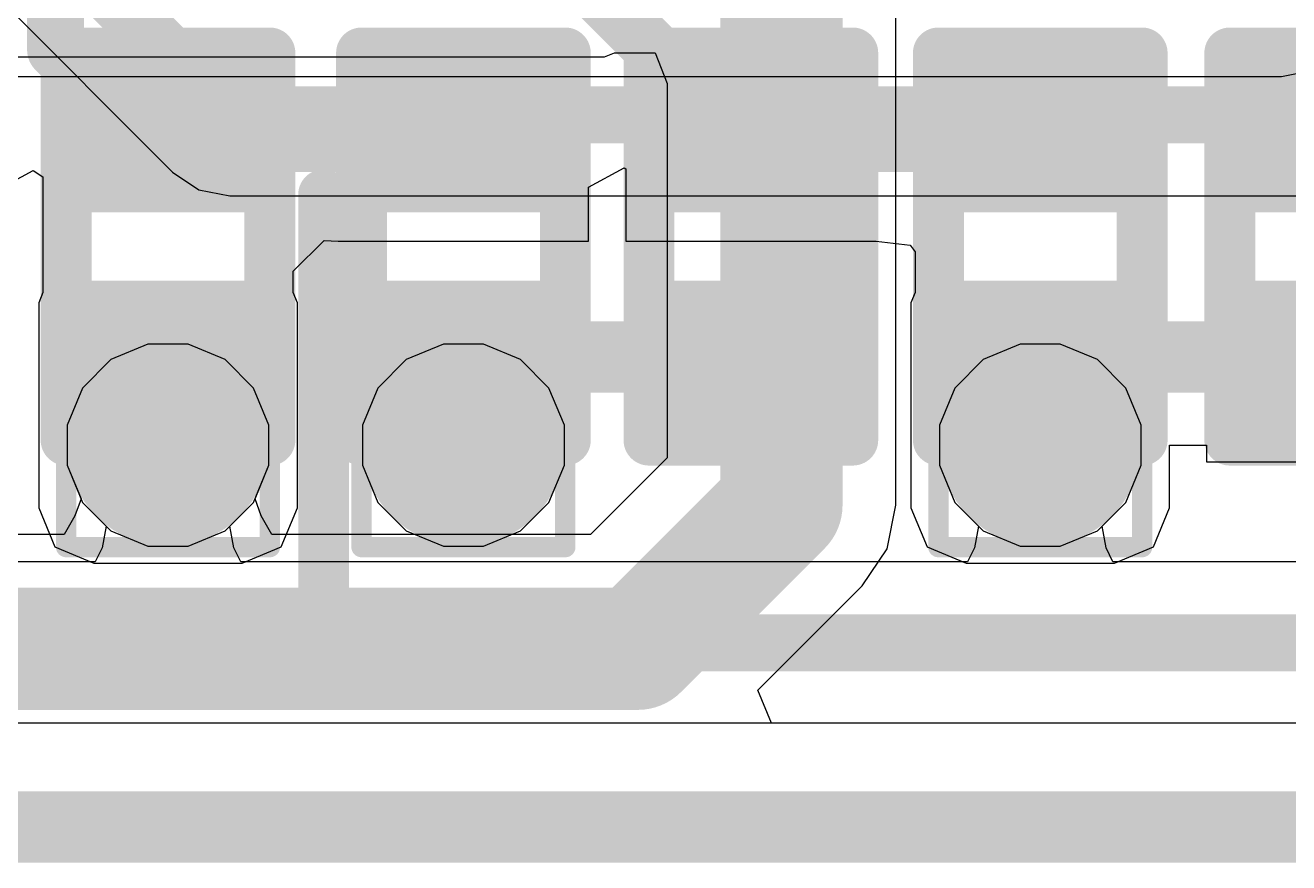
# Model space of a CAD drawing. Header units: inches. Extents: x -6 to 284, y -12 to 154.
# Drawn here: x 24.913 to 28.063, y -11.729 to -9.641 of the extents above; entities that cross this region are included whole.
import ezdxf

# ---------------------------------------------------------------- set-up
doc = ezdxf.new("R2010")
doc.units = ezdxf.units.IN
for name, color, linetype in [('Board Outline', 216, 'Continuous'), ('Bottom Layer', 5, 'Continuous'), ('Bottom Overlay', 54, 'Continuous'), ('Bottom Solder', 6, 'Continuous'), ('Drill Drawing', 1, 'Continuous'), ('GND-1', 16, 'Continuous'), ('GND-2', 90, 'Continuous'), ('GND-3', 216, 'Continuous'), ('GND-4', 54, 'Continuous'), ('PWR-1', 156, 'Continuous'), ('PWR-2', 130, 'Continuous'), ('Signal L1', 76, 'Continuous'), ('Signal L2', 6, 'Continuous'), ('Top Layer', 1, 'Continuous'), ('Top Overlay', 2, 'Continuous'), ('Top Paste', 8, 'Continuous'), ('Top Solder', 216, 'Continuous'), ('Via Holes', 16, 'Continuous')]:
    doc.layers.add(name, color=color, linetype=linetype)

# ---------------------------------------------------------------- blocks, each defined once
blk = doc.blocks.new('R___0201_2')
at = {"layer": 'Top Layer'}
for points in [[(-0.41, 0.185), (-0.14, 0.185), (-0.14, -0.185), (-0.41, -0.185)], [(0.14, 0.185), (0.41, 0.185), (0.41, -0.185), (0.14, -0.185)]]:
    blk.add_hatch(color=1, dxfattribs=at).paths.add_polyline_path(points)
at = {"layer": 'Top Paste'}
for points in [[(-0.41, 0.185), (-0.14, 0.185), (-0.14, -0.185), (-0.41, -0.185)], [(0.14, 0.185), (0.41, 0.185), (0.41, -0.185), (0.14, -0.185)]]:
    blk.add_hatch(color=8, dxfattribs=at).paths.add_polyline_path(points)
at = {"layer": 'Top Solder'}
for points in [[(-0.465, 0.24), (-0.085, 0.24), (-0.085, -0.24), (-0.465, -0.24)], [(0.085, 0.24), (0.465, 0.24), (0.465, -0.24), (0.085, -0.24)]]:
    blk.add_hatch(color=216, dxfattribs=at).paths.add_polyline_path(points)
at = {"layer": 'Top Overlay'}
for points in [[(-0.4826, -0.254, 0.127, 0.127, 0), (-0.4826, 0.254, 0.127, 0.127, 0)], [(0.4826, 0.254, 0.127, 0.127, 0), (-0.4826, 0.254, 0.127, 0.127, 0)], [(0.4826, -0.254, 0.127, 0.127, 0), (0.4826, 0.254, 0.127, 0.127, 0)], [(0.4826, -0.254, 0.127, 0.127, 0), (-0.4826, -0.254, 0.127, 0.127, 0)]]:
    blk.add_lwpolyline(points, format="xyseb", dxfattribs=at)
for points in [[(-0.5143, 0.254, 0.0635, 0.0635, 1), (-0.4508, 0.254, 0.0635, 0.0635, 1)], [(-0.5143, 0.254, 0.0635, 0.0635, 1), (-0.4508, 0.254, 0.0635, 0.0635, 1)], [(0.4508, 0.254, 0.0635, 0.0635, 1), (0.5143, 0.254, 0.0635, 0.0635, 1)], [(0.4508, 0.254, 0.0635, 0.0635, 1), (0.5143, 0.254, 0.0635, 0.0635, 1)], [(-0.5143, -0.254, 0.0635, 0.0635, 1), (-0.4508, -0.254, 0.0635, 0.0635, 1)], [(-0.5143, -0.254, 0.0635, 0.0635, 1), (-0.4508, -0.254, 0.0635, 0.0635, 1)], [(0.4508, -0.254, 0.0635, 0.0635, 1), (0.5143, -0.254, 0.0635, 0.0635, 1)], [(0.4508, -0.254, 0.0635, 0.0635, 1), (0.5143, -0.254, 0.0635, 0.0635, 1)]]:
    blk.add_lwpolyline(points, format="xyseb", close=True, dxfattribs=at)
blk = doc.blocks.new('R___0201_42')
at = {"layer": 'Top Layer'}
for points in [[(-0.41, 0.185), (-0.14, 0.185), (-0.14, -0.185), (-0.41, -0.185)], [(0.14, 0.185), (0.41, 0.185), (0.41, -0.185), (0.14, -0.185)]]:
    blk.add_hatch(color=1, dxfattribs=at).paths.add_polyline_path(points)
at = {"layer": 'Top Paste'}
for points in [[(-0.41, 0.185), (-0.14, 0.185), (-0.14, -0.185), (-0.41, -0.185)], [(0.14, 0.185), (0.41, 0.185), (0.41, -0.185), (0.14, -0.185)]]:
    blk.add_hatch(color=8, dxfattribs=at).paths.add_polyline_path(points)
at = {"layer": 'Top Solder'}
for points in [[(-0.465, 0.24), (-0.085, 0.24), (-0.085, -0.24), (-0.465, -0.24)], [(0.085, 0.24), (0.465, 0.24), (0.465, -0.24), (0.085, -0.24)]]:
    blk.add_hatch(color=216, dxfattribs=at).paths.add_polyline_path(points)
at = {"layer": 'Top Overlay'}
for points in [[(0.4826, 0.254, 0.127, 0.127, 0), (-0.4826, 0.254, 0.127, 0.127, 0)], [(-0.4826, -0.254, 0.127, 0.127, 0), (-0.4826, 0.254, 0.127, 0.127, 0)], [(0.4826, -0.254, 0.127, 0.127, 0), (0.4826, 0.254, 0.127, 0.127, 0)], [(0.4826, -0.254, 0.127, 0.127, 0), (-0.4826, -0.254, 0.127, 0.127, 0)]]:
    blk.add_lwpolyline(points, format="xyseb", dxfattribs=at)
for points in [[(-0.5143, 0.254, 0.0635, 0.0635, 1), (-0.4508, 0.254, 0.0635, 0.0635, 1)], [(-0.5143, 0.254, 0.0635, 0.0635, 1), (-0.4508, 0.254, 0.0635, 0.0635, 1)], [(0.4508, 0.254, 0.0635, 0.0635, 1), (0.5143, 0.254, 0.0635, 0.0635, 1)], [(0.4508, 0.254, 0.0635, 0.0635, 1), (0.5143, 0.254, 0.0635, 0.0635, 1)], [(-0.5143, -0.254, 0.0635, 0.0635, 1), (-0.4508, -0.254, 0.0635, 0.0635, 1)], [(-0.5143, -0.254, 0.0635, 0.0635, 1), (-0.4508, -0.254, 0.0635, 0.0635, 1)], [(0.4508, -0.254, 0.0635, 0.0635, 1), (0.5143, -0.254, 0.0635, 0.0635, 1)], [(0.4508, -0.254, 0.0635, 0.0635, 1), (0.5143, -0.254, 0.0635, 0.0635, 1)]]:
    blk.add_lwpolyline(points, format="xyseb", close=True, dxfattribs=at)
blk = doc.blocks.new('R___0201_43')
at = {"layer": 'Top Layer'}
for points in [[(-0.41, 0.185), (-0.14, 0.185), (-0.14, -0.185), (-0.41, -0.185)], [(0.14, 0.185), (0.41, 0.185), (0.41, -0.185), (0.14, -0.185)]]:
    blk.add_hatch(color=1, dxfattribs=at).paths.add_polyline_path(points)
at = {"layer": 'Top Paste'}
for points in [[(-0.41, 0.185), (-0.14, 0.185), (-0.14, -0.185), (-0.41, -0.185)], [(0.14, 0.185), (0.41, 0.185), (0.41, -0.185), (0.14, -0.185)]]:
    blk.add_hatch(color=8, dxfattribs=at).paths.add_polyline_path(points)
at = {"layer": 'Top Solder'}
for points in [[(-0.465, 0.24), (-0.085, 0.24), (-0.085, -0.24), (-0.465, -0.24)], [(0.085, 0.24), (0.465, 0.24), (0.465, -0.24), (0.085, -0.24)]]:
    blk.add_hatch(color=216, dxfattribs=at).paths.add_polyline_path(points)
at = {"layer": 'Top Overlay'}
for points in [[(0.4826, 0.254, 0.127, 0.127, 0), (-0.4826, 0.254, 0.127, 0.127, 0)], [(-0.4826, -0.254, 0.127, 0.127, 0), (-0.4826, 0.254, 0.127, 0.127, 0)], [(0.4826, -0.254, 0.127, 0.127, 0), (0.4826, 0.254, 0.127, 0.127, 0)], [(0.4826, -0.254, 0.127, 0.127, 0), (-0.4826, -0.254, 0.127, 0.127, 0)]]:
    blk.add_lwpolyline(points, format="xyseb", dxfattribs=at)
for points in [[(-0.5143, 0.254, 0.0635, 0.0635, 1), (-0.4508, 0.254, 0.0635, 0.0635, 1)], [(-0.5143, 0.254, 0.0635, 0.0635, 1), (-0.4508, 0.254, 0.0635, 0.0635, 1)], [(0.4508, 0.254, 0.0635, 0.0635, 1), (0.5143, 0.254, 0.0635, 0.0635, 1)], [(0.4508, 0.254, 0.0635, 0.0635, 1), (0.5143, 0.254, 0.0635, 0.0635, 1)], [(-0.5143, -0.254, 0.0635, 0.0635, 1), (-0.4508, -0.254, 0.0635, 0.0635, 1)], [(-0.5143, -0.254, 0.0635, 0.0635, 1), (-0.4508, -0.254, 0.0635, 0.0635, 1)], [(0.4508, -0.254, 0.0635, 0.0635, 1), (0.5143, -0.254, 0.0635, 0.0635, 1)], [(0.4508, -0.254, 0.0635, 0.0635, 1), (0.5143, -0.254, 0.0635, 0.0635, 1)]]:
    blk.add_lwpolyline(points, format="xyseb", close=True, dxfattribs=at)
blk = doc.blocks.new('R___0201_44')
at = {"layer": 'Top Layer'}
for points in [[(-0.41, 0.185), (-0.14, 0.185), (-0.14, -0.185), (-0.41, -0.185)], [(0.14, 0.185), (0.41, 0.185), (0.41, -0.185), (0.14, -0.185)]]:
    blk.add_hatch(color=1, dxfattribs=at).paths.add_polyline_path(points)
at = {"layer": 'Top Paste'}
for points in [[(-0.41, 0.185), (-0.14, 0.185), (-0.14, -0.185), (-0.41, -0.185)], [(0.14, 0.185), (0.41, 0.185), (0.41, -0.185), (0.14, -0.185)]]:
    blk.add_hatch(color=8, dxfattribs=at).paths.add_polyline_path(points)
at = {"layer": 'Top Solder'}
for points in [[(-0.465, 0.24), (-0.085, 0.24), (-0.085, -0.24), (-0.465, -0.24)], [(0.085, 0.24), (0.465, 0.24), (0.465, -0.24), (0.085, -0.24)]]:
    blk.add_hatch(color=216, dxfattribs=at).paths.add_polyline_path(points)
at = {"layer": 'Top Overlay'}
for points in [[(0.4826, 0.254, 0.127, 0.127, 0), (-0.4826, 0.254, 0.127, 0.127, 0)], [(-0.4826, -0.254, 0.127, 0.127, 0), (-0.4826, 0.254, 0.127, 0.127, 0)], [(0.4826, -0.254, 0.127, 0.127, 0), (0.4826, 0.254, 0.127, 0.127, 0)], [(0.4826, -0.254, 0.127, 0.127, 0), (-0.4826, -0.254, 0.127, 0.127, 0)]]:
    blk.add_lwpolyline(points, format="xyseb", dxfattribs=at)
for points in [[(-0.5143, 0.254, 0.0635, 0.0635, 1), (-0.4508, 0.254, 0.0635, 0.0635, 1)], [(-0.5143, 0.254, 0.0635, 0.0635, 1), (-0.4508, 0.254, 0.0635, 0.0635, 1)], [(0.4508, 0.254, 0.0635, 0.0635, 1), (0.5143, 0.254, 0.0635, 0.0635, 1)], [(0.4508, 0.254, 0.0635, 0.0635, 1), (0.5143, 0.254, 0.0635, 0.0635, 1)], [(-0.5143, -0.254, 0.0635, 0.0635, 1), (-0.4508, -0.254, 0.0635, 0.0635, 1)], [(-0.5143, -0.254, 0.0635, 0.0635, 1), (-0.4508, -0.254, 0.0635, 0.0635, 1)], [(0.4508, -0.254, 0.0635, 0.0635, 1), (0.5143, -0.254, 0.0635, 0.0635, 1)], [(0.4508, -0.254, 0.0635, 0.0635, 1), (0.5143, -0.254, 0.0635, 0.0635, 1)]]:
    blk.add_lwpolyline(points, format="xyseb", close=True, dxfattribs=at)
blk = doc.blocks.new('R___0201_45')
at = {"layer": 'Top Layer'}
for points in [[(-0.41, 0.185), (-0.14, 0.185), (-0.14, -0.185), (-0.41, -0.185)], [(0.14, 0.185), (0.41, 0.185), (0.41, -0.185), (0.14, -0.185)]]:
    blk.add_hatch(color=1, dxfattribs=at).paths.add_polyline_path(points)
at = {"layer": 'Top Paste'}
for points in [[(-0.41, 0.185), (-0.14, 0.185), (-0.14, -0.185), (-0.41, -0.185)], [(0.14, 0.185), (0.41, 0.185), (0.41, -0.185), (0.14, -0.185)]]:
    blk.add_hatch(color=8, dxfattribs=at).paths.add_polyline_path(points)
at = {"layer": 'Top Solder'}
for points in [[(-0.465, 0.24), (-0.085, 0.24), (-0.085, -0.24), (-0.465, -0.24)], [(0.085, 0.24), (0.465, 0.24), (0.465, -0.24), (0.085, -0.24)]]:
    blk.add_hatch(color=216, dxfattribs=at).paths.add_polyline_path(points)
at = {"layer": 'Top Overlay'}
for points in [[(0.4826, 0.254, 0.127, 0.127, 0), (-0.4826, 0.254, 0.127, 0.127, 0)], [(-0.4826, -0.254, 0.127, 0.127, 0), (-0.4826, 0.254, 0.127, 0.127, 0)], [(0.4826, -0.254, 0.127, 0.127, 0), (0.4826, 0.254, 0.127, 0.127, 0)], [(0.4826, -0.254, 0.127, 0.127, 0), (-0.4826, -0.254, 0.127, 0.127, 0)]]:
    blk.add_lwpolyline(points, format="xyseb", dxfattribs=at)
for points in [[(-0.5143, 0.254, 0.0635, 0.0635, 1), (-0.4508, 0.254, 0.0635, 0.0635, 1)], [(-0.5143, 0.254, 0.0635, 0.0635, 1), (-0.4508, 0.254, 0.0635, 0.0635, 1)], [(0.4508, 0.254, 0.0635, 0.0635, 1), (0.5143, 0.254, 0.0635, 0.0635, 1)], [(0.4508, 0.254, 0.0635, 0.0635, 1), (0.5143, 0.254, 0.0635, 0.0635, 1)], [(-0.5143, -0.254, 0.0635, 0.0635, 1), (-0.4508, -0.254, 0.0635, 0.0635, 1)], [(-0.5143, -0.254, 0.0635, 0.0635, 1), (-0.4508, -0.254, 0.0635, 0.0635, 1)], [(0.4508, -0.254, 0.0635, 0.0635, 1), (0.5143, -0.254, 0.0635, 0.0635, 1)], [(0.4508, -0.254, 0.0635, 0.0635, 1), (0.5143, -0.254, 0.0635, 0.0635, 1)]]:
    blk.add_lwpolyline(points, format="xyseb", close=True, dxfattribs=at)
blk = doc.blocks.new('0630CDMCCDS_3R3MC_B_238')
at = {"layer": 'Bottom Overlay'}
for points in [[(-3.4901, 3.3, 0.127, 0.127, 0), (-3.5001, 3.3, 0.127, 0.127, 0)], [(-3.5001, 3.3, 0.127, 0.127, 0), (-3.5001, 2.0811, 0.127, 0.127, 0)], [(3.4999, 3.3, 0.127, 0.127, 0), (-3.4901, 3.3, 0.127, 0.127, 0)]]:
    blk.add_lwpolyline(points, format="xyseb", dxfattribs=at)
for points in [[(-3.5318, 3.3, 0.0635, 0.0635, 1), (-3.4683, 3.3, 0.0635, 0.0635, 1)], [(-3.5318, 3.3, 0.0635, 0.0635, 1), (-3.4683, 3.3, 0.0635, 0.0635, 1)], [(-3.5218, 3.3, 0.0635, 0.0635, 1), (-3.4583, 3.3, 0.0635, 0.0635, 1)], [(-3.5218, 3.3, 0.0635, 0.0635, 1), (-3.4583, 3.3, 0.0635, 0.0635, 1)], [(-3.5318, 2.0811, 0.0635, 0.0635, 1), (-3.4683, 2.0811, 0.0635, 0.0635, 1)]]:
    blk.add_lwpolyline(points, format="xyseb", close=True, dxfattribs=at)

msp = doc.modelspace()

# ---------------------------------------------------------------- hatches: boundary and pattern name
at = {"layer": 'Bottom Layer'}
h = msp.add_hatch(color=5, dxfattribs=at)
edge = h.paths.add_edge_path()
edge.add_arc((25.2686, -10.6881), 0.15, 0, 360)
h = msp.add_hatch(color=5, dxfattribs=at)
edge = h.paths.add_edge_path()
edge.add_arc((26.0052, -10.6881), 0.15, 0, 360)
h = msp.add_hatch(color=5, dxfattribs=at)
edge = h.paths.add_edge_path()
edge.add_arc((27.4434, -10.6881), 0.15, 0, 360)
at = {"layer": 'Bottom Solder'}
h = msp.add_hatch(color=6, dxfattribs=at)
edge = h.paths.add_edge_path()
edge.add_arc((25.2686, -10.6881), 0.2516, 0, 360)
h = msp.add_hatch(color=6, dxfattribs=at)
edge = h.paths.add_edge_path()
edge.add_arc((26.0052, -10.6881), 0.2516, 0, 360)
h = msp.add_hatch(color=6, dxfattribs=at)
edge = h.paths.add_edge_path()
edge.add_arc((27.4434, -10.6881), 0.2516, 0, 360)
at = {"layer": 'GND-1'}
h = msp.add_hatch(color=16, dxfattribs=at)
edge = h.paths.add_edge_path()
edge.add_arc((25.2686, -10.6881), 0.15, 0, 360)
h = msp.add_hatch(color=16, dxfattribs=at)
edge = h.paths.add_edge_path()
edge.add_arc((26.0052, -10.6881), 0.15, 0, 360)
h = msp.add_hatch(color=16, dxfattribs=at)
edge = h.paths.add_edge_path()
edge.add_arc((27.4434, -10.6881), 0.15, 0, 360)
at = {"layer": 'GND-2'}
h = msp.add_hatch(color=90, dxfattribs=at)
edge = h.paths.add_edge_path()
edge.add_arc((25.2686, -10.6881), 0.15, 0, 360)
h = msp.add_hatch(color=90, dxfattribs=at)
edge = h.paths.add_edge_path()
edge.add_arc((26.0052, -10.6881), 0.15, 0, 360)
h = msp.add_hatch(color=90, dxfattribs=at)
edge = h.paths.add_edge_path()
edge.add_arc((27.4434, -10.6881), 0.15, 0, 360)
at = {"layer": 'GND-3'}
h = msp.add_hatch(color=216, dxfattribs=at)
edge = h.paths.add_edge_path()
edge.add_arc((25.2686, -10.6881), 0.15, 0, 360)
h = msp.add_hatch(color=216, dxfattribs=at)
edge = h.paths.add_edge_path()
edge.add_arc((26.0052, -10.6881), 0.15, 0, 360)
h = msp.add_hatch(color=216, dxfattribs=at)
edge = h.paths.add_edge_path()
edge.add_arc((27.4434, -10.6881), 0.15, 0, 360)
at = {"layer": 'GND-4'}
h = msp.add_hatch(color=54, dxfattribs=at)
edge = h.paths.add_edge_path()
edge.add_arc((25.2686, -10.6881), 0.15, 0, 360)
h = msp.add_hatch(color=54, dxfattribs=at)
edge = h.paths.add_edge_path()
edge.add_arc((26.0052, -10.6881), 0.15, 0, 360)
h = msp.add_hatch(color=54, dxfattribs=at)
edge = h.paths.add_edge_path()
edge.add_arc((27.4434, -10.6881), 0.15, 0, 360)
at = {"layer": 'PWR-1'}
h = msp.add_hatch(color=156, dxfattribs=at)
edge = h.paths.add_edge_path()
edge.add_arc((25.2686, -10.6881), 0.15, 0, 360)
h = msp.add_hatch(color=156, dxfattribs=at)
edge = h.paths.add_edge_path()
edge.add_arc((26.0052, -10.6881), 0.15, 0, 360)
h = msp.add_hatch(color=156, dxfattribs=at)
edge = h.paths.add_edge_path()
edge.add_arc((27.4434, -10.6881), 0.15, 0, 360)
at = {"layer": 'PWR-2'}
h = msp.add_hatch(color=130, dxfattribs=at)
edge = h.paths.add_edge_path()
edge.add_arc((25.2686, -10.6881), 0.15, 0, 360)
h = msp.add_hatch(color=130, dxfattribs=at)
edge = h.paths.add_edge_path()
edge.add_arc((26.0052, -10.6881), 0.15, 0, 360)
h = msp.add_hatch(color=130, dxfattribs=at)
edge = h.paths.add_edge_path()
edge.add_arc((27.4434, -10.6881), 0.15, 0, 360)
at = {"layer": 'Signal L1'}
h = msp.add_hatch(color=76, dxfattribs=at)
edge = h.paths.add_edge_path()
edge.add_arc((25.2686, -10.6881), 0.15, 0, 360)
h = msp.add_hatch(color=76, dxfattribs=at)
edge = h.paths.add_edge_path()
edge.add_arc((26.0052, -10.6881), 0.15, 0, 360)
h = msp.add_hatch(color=76, dxfattribs=at)
edge = h.paths.add_edge_path()
edge.add_arc((27.4434, -10.6881), 0.15, 0, 360)
at = {"layer": 'Signal L2'}
h = msp.add_hatch(color=6, dxfattribs=at)
edge = h.paths.add_edge_path()
edge.add_arc((25.2686, -10.6881), 0.15, 0, 360)
h = msp.add_hatch(color=6, dxfattribs=at)
edge = h.paths.add_edge_path()
edge.add_arc((26.0052, -10.6881), 0.15, 0, 360)
h = msp.add_hatch(color=6, dxfattribs=at)
edge = h.paths.add_edge_path()
edge.add_arc((27.4434, -10.6881), 0.15, 0, 360)
at = {"layer": 'Top Layer'}
for points in [[(25.4536, -10.3328), (25.0836, -10.3328), (25.0836, -10.8445), (25.4536, -10.8445)], [(26.1902, -10.3328), (25.8202, -10.3328), (25.8202, -10.8445), (26.1902, -10.8445)], [(27.6284, -10.3328), (27.2584, -10.3328), (27.2584, -10.8445), (27.6284, -10.8445)]]:
    msp.add_hatch(color=1, dxfattribs=at).paths.add_polyline_path(points)
h = msp.add_hatch(color=1, dxfattribs=at)
edge = h.paths.add_edge_path()
edge.add_arc((25.2686, -10.6881), 0.15, 0, 360)
h = msp.add_hatch(color=1, dxfattribs=at)
edge = h.paths.add_edge_path()
edge.add_arc((26.0052, -10.6881), 0.15, 0, 360)
h = msp.add_hatch(color=1, dxfattribs=at)
edge = h.paths.add_edge_path()
edge.add_arc((27.4434, -10.6881), 0.15, 0, 360)
at = {"layer": 'Top Solder'}
h = msp.add_hatch(color=216, dxfattribs=at)
edge = h.paths.add_edge_path()
edge.add_arc((25.2686, -10.6881), 0.2516, 0, 360)
h = msp.add_hatch(color=216, dxfattribs=at)
edge = h.paths.add_edge_path()
edge.add_arc((26.0052, -10.6881), 0.2516, 0, 360)
h = msp.add_hatch(color=216, dxfattribs=at)
edge = h.paths.add_edge_path()
edge.add_arc((27.4434, -10.6881), 0.2516, 0, 360)
at = {"layer": 'Via Holes'}
h = msp.add_hatch(color=7, dxfattribs=at)
edge = h.paths.add_edge_path()
edge.add_arc((25.2686, -10.6881), 0.075, 0, 360)
h = msp.add_hatch(color=7, dxfattribs=at)
edge = h.paths.add_edge_path()
edge.add_arc((26.0052, -10.6881), 0.075, 0, 360)
h = msp.add_hatch(color=7, dxfattribs=at)
edge = h.paths.add_edge_path()
edge.add_arc((27.4434, -10.6881), 0.075, 0, 360)

# ---------------------------------------------------------------- linework, layer by layer
at = {"layer": 'Board Outline'}
msp.add_lwpolyline([(12.0364, -11.6401, 0.1778, 0.1778, 0), (75.4223, -11.6401, 0.1778, 0.1778, 0)], format="xyseb", dxfattribs=at)
at = {"layer": 'Bottom Layer'}
for p, q in [((27.083, -10.8376), (27.083, -9.0627)), ((23.3952, -9.72), (26.3566, -9.72)), ((26.3566, -9.72), (26.3819, -9.7096)), ((26.3819, -9.7096), (26.4836, -9.7096)), ((26.4836, -9.7096), (26.5132, -9.7862)), ((26.5132, -9.7862), (26.5132, -10.7196)), ((25.2186, -10.4365), (25.1261, -10.4748)), ((25.3186, -10.4365), (25.2186, -10.4365)), ((25.4111, -10.4748), (25.3186, -10.4365)), ((27.3933, -10.4365), (27.3008, -10.4748)), ((27.4934, -10.4365), (27.3933, -10.4365)), ((27.5859, -10.4748), (27.4934, -10.4365)), ((25.1261, -10.4748), (25.0553, -10.5456)), ((25.4819, -10.5456), (25.4111, -10.4748)), ((27.3008, -10.4748), (27.2301, -10.5456)), ((27.6567, -10.5456), (27.5859, -10.4748)), ((25.0553, -10.5456), (25.017, -10.6381)), ((25.5202, -10.6381), (25.4819, -10.5456)), ((27.2301, -10.5456), (27.1918, -10.6381)), ((27.695, -10.6381), (27.6567, -10.5456)), ((25.017, -10.6381), (25.017, -10.7382)), ((25.5202, -10.7382), (25.5202, -10.6381)), ((27.1918, -10.6381), (27.1918, -10.7382)), ((27.695, -10.7382), (27.695, -10.6381)), ((25.017, -10.7382), (25.0517, -10.8219)), ((25.4855, -10.8219), (25.5202, -10.7382)), ((26.5132, -10.7196), (26.3221, -10.9108)), ((27.1918, -10.7382), (27.2301, -10.8306)), ((27.6567, -10.8306), (27.695, -10.7382)), ((25.0517, -10.8219), (25.0363, -10.864)), ((25.5009, -10.864), (25.4855, -10.8219)), ((27.2301, -10.8306), (27.3008, -10.9014)), ((27.5859, -10.9014), (27.6567, -10.8306)), ((25.0363, -10.864), (25.0097, -10.9108)), ((25.5275, -10.9108), (25.5009, -10.864)), ((27.0613, -10.9466), (27.083, -10.8376)), ((27.083, -10.8376), (27.083, -10.8376)), ((25.0097, -10.9108), (24.7908, -10.9108)), ((26.3221, -10.9108), (25.5275, -10.9108)), ((27.3008, -10.9014), (27.3933, -10.9397)), ((27.4934, -10.9397), (27.5859, -10.9014)), ((26.9995, -11.039), (27.0613, -10.9466)), ((27.3933, -10.9397), (27.4934, -10.9397)), ((26.7395, -11.299), (26.9995, -11.0391)), ((26.9995, -11.0391), (26.9995, -11.039)), ((26.7736, -11.3812), (26.7395, -11.299)), ((35.9919, -11.3812), (26.7736, -11.3812))]:
    msp.add_line(p, q, dxfattribs=at)
for points in [[(26.7981, -10.8376, 0.3048, 0.3048, 0), (26.7981, -6.9399, 0.3048, 0.3048, 0)], [(26.4401, -11.1956, 0.3048, 0.3048, 0), (26.7981, -10.8376, 0.3048, 0.3048, 0)], [(21.6467, -11.1956, 0.3048, 0.3048, 0), (26.4401, -11.1956, 0.3048, 0.3048, 0)]]:
    msp.add_lwpolyline(points, format="xyseb", dxfattribs=at)
for points in [[(26.7219, -10.8376, 0.1524, 0.1524, 1), (26.8743, -10.8376, 0.1524, 0.1524, 1)], [(26.7219, -10.8376, 0.1524, 0.1524, 1), (26.8743, -10.8376, 0.1524, 0.1524, 1)], [(26.3639, -11.1956, 0.1524, 0.1524, 1), (26.5163, -11.1956, 0.1524, 0.1524, 1)], [(26.3639, -11.1956, 0.1524, 0.1524, 1), (26.5163, -11.1956, 0.1524, 0.1524, 1)]]:
    msp.add_lwpolyline(points, format="xyseb", close=True, dxfattribs=at)
at = {"layer": 'Drill Drawing'}
for points in [[(25.0146, -10.4341, 0.0508, 0.0508, 0), (25.5226, -10.4341, 0.0508, 0.0508, 0)], [(25.0146, -10.9421, 0.0508, 0.0508, 0), (25.0146, -10.4341, 0.0508, 0.0508, 0)], [(25.5226, -10.9421, 0.0508, 0.0508, 0), (25.5226, -10.4341, 0.0508, 0.0508, 0)], [(25.7512, -10.4341, 0.0508, 0.0508, 0), (26.2592, -10.4341, 0.0508, 0.0508, 0)], [(25.7512, -10.9421, 0.0508, 0.0508, 0), (25.7512, -10.4341, 0.0508, 0.0508, 0)], [(26.2592, -10.9421, 0.0508, 0.0508, 0), (26.2592, -10.4341, 0.0508, 0.0508, 0)], [(27.1894, -10.4341, 0.0508, 0.0508, 0), (27.6974, -10.4341, 0.0508, 0.0508, 0)], [(27.1894, -10.9421, 0.0508, 0.0508, 0), (27.1894, -10.4341, 0.0508, 0.0508, 0)], [(27.6974, -10.9421, 0.0508, 0.0508, 0), (27.6974, -10.4341, 0.0508, 0.0508, 0)], [(25.0146, -10.9421, 0.0508, 0.0508, 0), (25.5226, -10.9421, 0.0508, 0.0508, 0)], [(25.7512, -10.9421, 0.0508, 0.0508, 0), (26.2592, -10.9421, 0.0508, 0.0508, 0)], [(27.1894, -10.9421, 0.0508, 0.0508, 0), (27.6974, -10.9421, 0.0508, 0.0508, 0)]]:
    msp.add_lwpolyline(points, format="xyseb", dxfattribs=at)
for points in [[(25.0019, -10.4341, 0.0254, 0.0254, 1), (25.0273, -10.4341, 0.0254, 0.0254, 1)], [(25.0019, -10.4341, 0.0254, 0.0254, 1), (25.0273, -10.4341, 0.0254, 0.0254, 1)], [(25.5099, -10.4341, 0.0254, 0.0254, 1), (25.5353, -10.4341, 0.0254, 0.0254, 1)], [(25.5099, -10.4341, 0.0254, 0.0254, 1), (25.5353, -10.4341, 0.0254, 0.0254, 1)], [(25.7385, -10.4341, 0.0254, 0.0254, 1), (25.7639, -10.4341, 0.0254, 0.0254, 1)], [(25.7385, -10.4341, 0.0254, 0.0254, 1), (25.7639, -10.4341, 0.0254, 0.0254, 1)], [(26.2465, -10.4341, 0.0254, 0.0254, 1), (26.2719, -10.4341, 0.0254, 0.0254, 1)], [(26.2465, -10.4341, 0.0254, 0.0254, 1), (26.2719, -10.4341, 0.0254, 0.0254, 1)], [(27.1767, -10.4341, 0.0254, 0.0254, 1), (27.2021, -10.4341, 0.0254, 0.0254, 1)], [(27.1767, -10.4341, 0.0254, 0.0254, 1), (27.2021, -10.4341, 0.0254, 0.0254, 1)], [(27.6847, -10.4341, 0.0254, 0.0254, 1), (27.7101, -10.4341, 0.0254, 0.0254, 1)], [(27.6847, -10.4341, 0.0254, 0.0254, 1), (27.7101, -10.4341, 0.0254, 0.0254, 1)], [(25.0019, -10.9421, 0.0254, 0.0254, 1), (25.0273, -10.9421, 0.0254, 0.0254, 1)], [(25.0019, -10.9421, 0.0254, 0.0254, 1), (25.0273, -10.9421, 0.0254, 0.0254, 1)], [(25.5099, -10.9421, 0.0254, 0.0254, 1), (25.5353, -10.9421, 0.0254, 0.0254, 1)], [(25.5099, -10.9421, 0.0254, 0.0254, 1), (25.5353, -10.9421, 0.0254, 0.0254, 1)], [(25.7385, -10.9421, 0.0254, 0.0254, 1), (25.7639, -10.9421, 0.0254, 0.0254, 1)], [(25.7385, -10.9421, 0.0254, 0.0254, 1), (25.7639, -10.9421, 0.0254, 0.0254, 1)], [(26.2465, -10.9421, 0.0254, 0.0254, 1), (26.2719, -10.9421, 0.0254, 0.0254, 1)], [(26.2465, -10.9421, 0.0254, 0.0254, 1), (26.2719, -10.9421, 0.0254, 0.0254, 1)], [(27.1767, -10.9421, 0.0254, 0.0254, 1), (27.2021, -10.9421, 0.0254, 0.0254, 1)], [(27.1767, -10.9421, 0.0254, 0.0254, 1), (27.2021, -10.9421, 0.0254, 0.0254, 1)], [(27.6847, -10.9421, 0.0254, 0.0254, 1), (27.7101, -10.9421, 0.0254, 0.0254, 1)], [(27.6847, -10.9421, 0.0254, 0.0254, 1), (27.7101, -10.9421, 0.0254, 0.0254, 1)]]:
    msp.add_lwpolyline(points, format="xyseb", close=True, dxfattribs=at)
at = {"layer": 'GND-1'}
for p, q in [((25.2186, -10.4365), (25.1261, -10.4748)), ((25.3186, -10.4365), (25.2186, -10.4365)), ((25.4111, -10.4748), (25.3186, -10.4365)), ((27.3933, -10.4365), (27.3008, -10.4748)), ((27.4934, -10.4365), (27.3933, -10.4365)), ((27.5859, -10.4748), (27.4934, -10.4365)), ((25.1261, -10.4748), (25.0553, -10.5456)), ((25.4819, -10.5456), (25.4111, -10.4748)), ((27.3008, -10.4748), (27.2301, -10.5456)), ((27.6567, -10.5456), (27.5859, -10.4748)), ((25.0553, -10.5456), (25.017, -10.6381)), ((25.5202, -10.6381), (25.4819, -10.5456)), ((27.2301, -10.5456), (27.1918, -10.6381)), ((27.695, -10.6381), (27.6567, -10.5456)), ((25.017, -10.6381), (25.017, -10.7382)), ((25.5202, -10.7382), (25.5202, -10.6381)), ((27.1918, -10.6381), (27.1918, -10.7382)), ((27.695, -10.7382), (27.695, -10.6381)), ((25.017, -10.7382), (25.0553, -10.8306)), ((25.4819, -10.8306), (25.5202, -10.7382)), ((27.1918, -10.7382), (27.2301, -10.8306)), ((27.6567, -10.8306), (27.695, -10.7382)), ((25.0553, -10.8306), (25.1261, -10.9014)), ((25.4111, -10.9014), (25.4819, -10.8306)), ((27.2301, -10.8306), (27.3008, -10.9014)), ((27.5859, -10.9014), (27.6567, -10.8306)), ((25.1261, -10.9014), (25.2186, -10.9397)), ((25.3186, -10.9397), (25.4111, -10.9014)), ((27.3008, -10.9014), (27.3933, -10.9397)), ((27.4934, -10.9397), (27.5859, -10.9014)), ((25.2186, -10.9397), (25.3186, -10.9397)), ((27.3933, -10.9397), (27.4934, -10.9397)), ((35.9919, -11.3812), (12.0364, -11.3812))]:
    msp.add_line(p, q, dxfattribs=at)
at = {"layer": 'GND-2'}
for p, q in [((25.2186, -10.4365), (25.1261, -10.4748)), ((25.3186, -10.4365), (25.2186, -10.4365)), ((25.4111, -10.4748), (25.3186, -10.4365)), ((27.3933, -10.4365), (27.3008, -10.4748)), ((27.4934, -10.4365), (27.3933, -10.4365)), ((27.5859, -10.4748), (27.4934, -10.4365)), ((25.1261, -10.4748), (25.0553, -10.5456)), ((25.4819, -10.5456), (25.4111, -10.4748)), ((27.3008, -10.4748), (27.2301, -10.5456)), ((27.6567, -10.5456), (27.5859, -10.4748)), ((25.0553, -10.5456), (25.017, -10.6381)), ((25.5202, -10.6381), (25.4819, -10.5456)), ((27.2301, -10.5456), (27.1918, -10.6381)), ((27.695, -10.6381), (27.6567, -10.5456)), ((25.017, -10.6381), (25.017, -10.7382)), ((25.5202, -10.7382), (25.5202, -10.6381)), ((27.1918, -10.6381), (27.1918, -10.7382)), ((27.695, -10.7382), (27.695, -10.6381)), ((25.017, -10.7382), (25.0553, -10.8306)), ((25.4819, -10.8306), (25.5202, -10.7382)), ((27.1918, -10.7382), (27.2301, -10.8306)), ((27.6567, -10.8306), (27.695, -10.7382)), ((25.0553, -10.8306), (25.1261, -10.9014)), ((25.4111, -10.9014), (25.4819, -10.8306)), ((27.2301, -10.8306), (27.3008, -10.9014)), ((27.5859, -10.9014), (27.6567, -10.8306)), ((25.1261, -10.9014), (25.2186, -10.9397)), ((25.3186, -10.9397), (25.4111, -10.9014)), ((27.3008, -10.9014), (27.3933, -10.9397)), ((27.4934, -10.9397), (27.5859, -10.9014)), ((25.2186, -10.9397), (25.3186, -10.9397)), ((27.3933, -10.9397), (27.4934, -10.9397)), ((35.9919, -11.3812), (12.0364, -11.3812))]:
    msp.add_line(p, q, dxfattribs=at)
at = {"layer": 'GND-3'}
for p, q in [((25.2186, -10.4365), (25.1261, -10.4748)), ((25.3186, -10.4365), (25.2186, -10.4365)), ((25.4111, -10.4748), (25.3186, -10.4365)), ((27.3933, -10.4365), (27.3008, -10.4748)), ((27.4934, -10.4365), (27.3933, -10.4365)), ((27.5859, -10.4748), (27.4934, -10.4365)), ((25.1261, -10.4748), (25.0553, -10.5456)), ((25.4819, -10.5456), (25.4111, -10.4748)), ((27.3008, -10.4748), (27.2301, -10.5456)), ((27.6567, -10.5456), (27.5859, -10.4748)), ((25.0553, -10.5456), (25.017, -10.6381)), ((25.5202, -10.6381), (25.4819, -10.5456)), ((27.2301, -10.5456), (27.1918, -10.6381)), ((27.695, -10.6381), (27.6567, -10.5456)), ((25.017, -10.6381), (25.017, -10.7382)), ((25.5202, -10.7382), (25.5202, -10.6381)), ((27.1918, -10.6381), (27.1918, -10.7382)), ((27.695, -10.7382), (27.695, -10.6381)), ((25.017, -10.7382), (25.0553, -10.8306)), ((25.4819, -10.8306), (25.5202, -10.7382)), ((27.1918, -10.7382), (27.2301, -10.8306)), ((27.6567, -10.8306), (27.695, -10.7382)), ((25.0553, -10.8306), (25.1261, -10.9014)), ((25.4111, -10.9014), (25.4819, -10.8306)), ((27.2301, -10.8306), (27.3008, -10.9014)), ((27.5859, -10.9014), (27.6567, -10.8306)), ((25.1261, -10.9014), (25.2186, -10.9397)), ((25.3186, -10.9397), (25.4111, -10.9014)), ((27.3008, -10.9014), (27.3933, -10.9397)), ((27.4934, -10.9397), (27.5859, -10.9014)), ((25.2186, -10.9397), (25.3186, -10.9397)), ((27.3933, -10.9397), (27.4934, -10.9397)), ((35.9919, -11.3812), (12.0364, -11.3812))]:
    msp.add_line(p, q, dxfattribs=at)
at = {"layer": 'GND-4'}
for p, q in [((25.2186, -10.4365), (25.1261, -10.4748)), ((25.3186, -10.4365), (25.2186, -10.4365)), ((25.4111, -10.4748), (25.3186, -10.4365)), ((27.3933, -10.4365), (27.3008, -10.4748)), ((27.4934, -10.4365), (27.3933, -10.4365)), ((27.5859, -10.4748), (27.4934, -10.4365)), ((25.1261, -10.4748), (25.0553, -10.5456)), ((25.4819, -10.5456), (25.4111, -10.4748)), ((27.3008, -10.4748), (27.2301, -10.5456)), ((27.6567, -10.5456), (27.5859, -10.4748)), ((25.0553, -10.5456), (25.017, -10.6381)), ((25.5202, -10.6381), (25.4819, -10.5456)), ((27.2301, -10.5456), (27.1918, -10.6381)), ((27.695, -10.6381), (27.6567, -10.5456)), ((25.017, -10.6381), (25.017, -10.7382)), ((25.5202, -10.7382), (25.5202, -10.6381)), ((27.1918, -10.6381), (27.1918, -10.7382)), ((27.695, -10.7382), (27.695, -10.6381)), ((25.017, -10.7382), (25.0553, -10.8306)), ((25.4819, -10.8306), (25.5202, -10.7382)), ((27.1918, -10.7382), (27.2301, -10.8306)), ((27.6567, -10.8306), (27.695, -10.7382)), ((25.0553, -10.8306), (25.1261, -10.9014)), ((25.4111, -10.9014), (25.4819, -10.8306)), ((27.2301, -10.8306), (27.3008, -10.9014)), ((27.5859, -10.9014), (27.6567, -10.8306)), ((25.1261, -10.9014), (25.2186, -10.9397)), ((25.3186, -10.9397), (25.4111, -10.9014)), ((27.3008, -10.9014), (27.3933, -10.9397)), ((27.4934, -10.9397), (27.5859, -10.9014)), ((25.2186, -10.9397), (25.3186, -10.9397)), ((27.3933, -10.9397), (27.4934, -10.9397)), ((35.9919, -11.3812), (12.0364, -11.3812))]:
    msp.add_line(p, q, dxfattribs=at)
at = {"layer": 'PWR-1'}
for p, q in [((25.2186, -10.4365), (25.1261, -10.4748)), ((25.3186, -10.4365), (25.2186, -10.4365)), ((25.4111, -10.4748), (25.3186, -10.4365)), ((25.9552, -10.4365), (25.8627, -10.4748)), ((26.0552, -10.4365), (25.9552, -10.4365)), ((26.1477, -10.4748), (26.0552, -10.4365)), ((27.3933, -10.4365), (27.3008, -10.4748)), ((27.4934, -10.4365), (27.3933, -10.4365)), ((27.5859, -10.4748), (27.4934, -10.4365)), ((25.1261, -10.4748), (25.0553, -10.5456)), ((25.4819, -10.5456), (25.4111, -10.4748)), ((25.8627, -10.4748), (25.7919, -10.5456)), ((26.2185, -10.5456), (26.1477, -10.4748)), ((27.3008, -10.4748), (27.2301, -10.5456)), ((27.6567, -10.5456), (27.5859, -10.4748)), ((25.0553, -10.5456), (25.017, -10.6381)), ((25.5202, -10.6381), (25.4819, -10.5456)), ((25.7919, -10.5456), (25.7536, -10.6381)), ((26.2568, -10.6381), (26.2185, -10.5456)), ((27.2301, -10.5456), (27.1918, -10.6381)), ((27.695, -10.6381), (27.6567, -10.5456)), ((25.017, -10.6381), (25.017, -10.7382)), ((25.5202, -10.7382), (25.5202, -10.6381)), ((25.7536, -10.6381), (25.7536, -10.7382)), ((26.2568, -10.7382), (26.2568, -10.6381)), ((27.1918, -10.6381), (27.1918, -10.7382)), ((27.695, -10.7382), (27.695, -10.6381)), ((25.017, -10.7382), (25.0553, -10.8306)), ((25.4819, -10.8306), (25.5202, -10.7382)), ((25.7536, -10.7382), (25.7919, -10.8306)), ((26.2185, -10.8306), (26.2568, -10.7382)), ((27.1918, -10.7382), (27.2301, -10.8306)), ((27.6567, -10.8306), (27.695, -10.7382)), ((25.0553, -10.8306), (25.1261, -10.9014)), ((25.4111, -10.9014), (25.4819, -10.8306)), ((25.7919, -10.8306), (25.8627, -10.9014)), ((26.1477, -10.9014), (26.2185, -10.8306)), ((27.2301, -10.8306), (27.3008, -10.9014)), ((27.5859, -10.9014), (27.6567, -10.8306)), ((25.1261, -10.9014), (25.2186, -10.9397)), ((25.3186, -10.9397), (25.4111, -10.9014)), ((25.8627, -10.9014), (25.9552, -10.9397)), ((26.0552, -10.9397), (26.1477, -10.9014)), ((27.3008, -10.9014), (27.3933, -10.9397)), ((27.4934, -10.9397), (27.5859, -10.9014)), ((25.2186, -10.9397), (25.3186, -10.9397)), ((25.9552, -10.9397), (26.0552, -10.9397)), ((27.3933, -10.9397), (27.4934, -10.9397)), ((35.9919, -11.3812), (12.0364, -11.3812))]:
    msp.add_line(p, q, dxfattribs=at)
at = {"layer": 'PWR-2'}
for p, q in [((25.9552, -10.4365), (25.8627, -10.4748)), ((26.0552, -10.4365), (25.9552, -10.4365)), ((26.1477, -10.4748), (26.0552, -10.4365)), ((25.8627, -10.4748), (25.7919, -10.5456)), ((26.2185, -10.5456), (26.1477, -10.4748)), ((25.7919, -10.5456), (25.7536, -10.6381)), ((26.2568, -10.6381), (26.2185, -10.5456)), ((25.7536, -10.6381), (25.7536, -10.7382)), ((26.2568, -10.7382), (26.2568, -10.6381)), ((25.7536, -10.7382), (25.7919, -10.8306)), ((26.2185, -10.8306), (26.2568, -10.7382)), ((25.7919, -10.8306), (25.8627, -10.9014)), ((26.1477, -10.9014), (26.2185, -10.8306)), ((25.8627, -10.9014), (25.9552, -10.9397)), ((26.0552, -10.9397), (26.1477, -10.9014)), ((25.9552, -10.9397), (26.0552, -10.9397)), ((35.9919, -11.3812), (12.0364, -11.3812))]:
    msp.add_line(p, q, dxfattribs=at)
at = {"layer": 'Signal L1'}
for p, q in [((28.0447, -9.7688), (28.1685, -9.7441)), ((21.6093, -9.7688), (28.0447, -9.7688)), ((25.2186, -10.4365), (25.1261, -10.4748)), ((25.3186, -10.4365), (25.2186, -10.4365)), ((25.4111, -10.4748), (25.3186, -10.4365)), ((27.3933, -10.4365), (27.3008, -10.4748)), ((27.4934, -10.4365), (27.3933, -10.4365)), ((27.5859, -10.4748), (27.4934, -10.4365)), ((25.1261, -10.4748), (25.0553, -10.5456)), ((25.4819, -10.5456), (25.4111, -10.4748)), ((27.3008, -10.4748), (27.2301, -10.5456)), ((27.6567, -10.5456), (27.5859, -10.4748)), ((25.0553, -10.5456), (25.017, -10.6381)), ((25.5202, -10.6381), (25.4819, -10.5456)), ((27.2301, -10.5456), (27.1918, -10.6381)), ((27.695, -10.6381), (27.6567, -10.5456)), ((25.017, -10.6381), (25.017, -10.7382)), ((25.5202, -10.7382), (25.5202, -10.6381)), ((27.1918, -10.6381), (27.1918, -10.7382)), ((27.695, -10.7382), (27.695, -10.6381)), ((25.017, -10.7382), (25.0553, -10.8306)), ((25.4819, -10.8306), (25.5202, -10.7382)), ((27.1918, -10.7382), (27.2301, -10.8306)), ((27.6567, -10.8306), (27.695, -10.7382)), ((25.0553, -10.8306), (25.1146, -10.8899)), ((25.4227, -10.8899), (25.4819, -10.8306)), ((27.2301, -10.8306), (27.2893, -10.8899)), ((27.5974, -10.8899), (27.6567, -10.8306)), ((25.1146, -10.8899), (25.1046, -10.9443)), ((25.4326, -10.9443), (25.4227, -10.8899)), ((27.2893, -10.8899), (27.2793, -10.9443)), ((27.6074, -10.9443), (27.5974, -10.8899)), ((25.1046, -10.9443), (25.0873, -10.9788)), ((25.4499, -10.9788), (25.4326, -10.9443)), ((27.2793, -10.9443), (27.2621, -10.9788)), ((27.6247, -10.9788), (27.6074, -10.9443)), ((25.0873, -10.9788), (24.7132, -10.9788)), ((27.2621, -10.9788), (25.4499, -10.9788)), ((28.8588, -10.9788), (27.6247, -10.9788))]:
    msp.add_line(p, q, dxfattribs=at)
msp.add_lwpolyline([(20.41, -11.1808, 0.1422, 0.1422, 0), (31.1257, -11.1808, 0.1422, 0.1422, 0)], format="xyseb", dxfattribs=at)
at = {"layer": 'Signal L2'}
for p, q in [((24.568, -9.2953), (25.2802, -10.0075)), ((25.2802, -10.0075), (25.3457, -10.0513)), ((25.3457, -10.0513), (25.423, -10.0666)), ((25.423, -10.0666), (28.133, -10.0666)), ((25.2186, -10.4365), (25.1261, -10.4748)), ((25.3186, -10.4365), (25.2186, -10.4365)), ((25.4111, -10.4748), (25.3186, -10.4365)), ((27.3933, -10.4365), (27.3008, -10.4748)), ((27.4934, -10.4365), (27.3933, -10.4365)), ((27.5859, -10.4748), (27.4934, -10.4365)), ((25.1261, -10.4748), (25.0553, -10.5456)), ((25.4819, -10.5456), (25.4111, -10.4748)), ((27.3008, -10.4748), (27.2301, -10.5456)), ((27.6567, -10.5456), (27.5859, -10.4748)), ((25.0553, -10.5456), (25.017, -10.6381)), ((25.5202, -10.6381), (25.4819, -10.5456)), ((27.2301, -10.5456), (27.1918, -10.6381)), ((27.695, -10.6381), (27.6567, -10.5456)), ((25.017, -10.6381), (25.017, -10.7382)), ((25.5202, -10.7382), (25.5202, -10.6381)), ((27.1918, -10.6381), (27.1918, -10.7382)), ((27.695, -10.7382), (27.695, -10.6381)), ((25.017, -10.7382), (25.0553, -10.8306)), ((25.4819, -10.8306), (25.5202, -10.7382)), ((27.1918, -10.7382), (27.2301, -10.8306)), ((27.6567, -10.8306), (27.695, -10.7382)), ((25.0553, -10.8306), (25.1261, -10.9014)), ((25.4111, -10.9014), (25.4819, -10.8306)), ((27.2301, -10.8306), (27.3008, -10.9014)), ((27.5859, -10.9014), (27.6567, -10.8306)), ((25.1261, -10.9014), (25.2186, -10.9397)), ((25.3186, -10.9397), (25.4111, -10.9014)), ((27.3008, -10.9014), (27.3933, -10.9397)), ((27.4934, -10.9397), (27.5859, -10.9014)), ((25.2186, -10.9397), (25.3186, -10.9397)), ((27.3933, -10.9397), (27.4934, -10.9397)), ((29.8065, -11.3812), (12.0364, -11.3812))]:
    msp.add_line(p, q, dxfattribs=at)
for points in [[(24.7109, -9.1525, 0.1422, 0.1422, 0), (25.423, -9.8646, 0.1422, 0.1422, 0)], [(25.423, -9.8646, 0.1422, 0.1422, 0), (28.2166, -9.8646, 0.1422, 0.1422, 0)]]:
    msp.add_lwpolyline(points, format="xyseb", dxfattribs=at)
msp.add_lwpolyline([(25.3875, -9.8646, 0.0711, 0.0711, 1), (25.4586, -9.8646, 0.0711, 0.0711, 1)], format="xyseb", close=True, dxfattribs=at)
msp.add_lwpolyline([(25.3875, -9.8646, 0.0711, 0.0711, 1), (25.4586, -9.8646, 0.0711, 0.0711, 1)], format="xyseb", close=True, dxfattribs=at)
at = {"layer": 'Top Layer'}
for p, q in [((24.8439, -10.0504), (24.9328, -10.0028)), ((24.9328, -10.0028), (24.9566, -10.0187)), ((26.3172, -10.0444), (26.4061, -9.9969)), ((26.4061, -9.9969), (26.4099, -9.9994)), ((26.4099, -9.9994), (26.4099, -10.1798)), ((24.9566, -10.0187), (24.9566, -10.1798)), ((26.3172, -10.1798), (26.3172, -10.0444)), ((24.9566, -10.1798), (24.9566, -10.3076)), ((25.5806, -10.254), (25.6578, -10.1776)), ((25.6578, -10.1776), (25.6932, -10.1798)), ((25.6932, -10.1798), (25.6932, -10.1798)), ((25.6932, -10.1798), (26.3172, -10.1798)), ((26.4099, -10.1798), (27.0339, -10.1798)), ((27.0339, -10.1798), (27.0339, -10.1798)), ((27.0339, -10.1798), (27.1189, -10.1892)), ((27.1189, -10.1892), (27.1314, -10.2058)), ((27.1314, -10.2058), (27.1314, -10.3076)), ((25.5806, -10.3075), (25.5806, -10.254)), ((24.9566, -10.3076), (24.9461, -10.3328)), ((24.9461, -10.3328), (24.9461, -10.8445)), ((25.5911, -10.3328), (25.5806, -10.3075)), ((25.5911, -10.8445), (25.5911, -10.3328)), ((27.1314, -10.3076), (27.1209, -10.3328)), ((27.1209, -10.3328), (27.1209, -10.8445)), ((27.7658, -10.8445), (27.7658, -10.688)), ((27.7658, -10.688), (27.8581, -10.688)), ((27.8581, -10.688), (27.8581, -10.7298)), ((27.8581, -10.7298), (28.4821, -10.7298)), ((24.9461, -10.8445), (24.9864, -10.9417)), ((25.5508, -10.9417), (25.5911, -10.8445)), ((27.1209, -10.8445), (27.1612, -10.9417)), ((27.7256, -10.9417), (27.7658, -10.8445)), ((24.9864, -10.9417), (25.0836, -10.9819)), ((25.4536, -10.9819), (25.5508, -10.9417)), ((27.1612, -10.9417), (27.2584, -10.9819)), ((27.6284, -10.9819), (27.7256, -10.9417)), ((25.0836, -10.9819), (25.4536, -10.9819)), ((27.2584, -10.9819), (27.6284, -10.9819)), ((35.9919, -11.3812), (24.0381, -11.3812))]:
    msp.add_line(p, q, dxfattribs=at)
for points in [[(24.9883, -9.7022, 0.1422, 0.1422, 0), (24.9883, -7.9191, 0.1422, 0.1422, 0)], [(26.3113, -9.5338, 0.1422, 0.1422, 0), (26.608, -9.8306, 0.1422, 0.1422, 0)], [(24.9883, -9.7022, 0.1422, 0.1422, 0), (25.2317, -9.9455, 0.1422, 0.1422, 0)], [(26.608, -9.8539, 0.1422, 0.1422, 0), (26.608, -9.8306, 0.1422, 0.1422, 0)], [(26.608, -9.8539, 0.1422, 0.1422, 0), (26.7013, -9.9472, 0.1422, 0.1422, 0)], [(25.2686, -9.9178, 0.1778, 0.1778, 0), (26.0052, -9.9178, 0.1778, 0.1778, 0)], [(26.7219, -9.9178, 0.1778, 0.1778, 0), (27.4434, -9.9178, 0.1778, 0.1778, 0)], [(26.7013, -9.9472, 0.1422, 0.1422, 0), (26.7246, -9.9472, 0.1422, 0.1422, 0)], [(26.0052, -10.4678, 0.1778, 0.1778, 0), (26.7219, -10.4678, 0.1778, 0.1778, 0)], [(27.4434, -10.4678, 0.1778, 0.1778, 0), (28.1701, -10.4678, 0.1778, 0.1778, 0)]]:
    msp.add_lwpolyline(points, format="xyseb", dxfattribs=at)
for points in [[(24.9528, -9.7022, 0.0711, 0.0711, 1), (25.0239, -9.7022, 0.0711, 0.0711, 1)], [(24.9528, -9.7022, 0.0711, 0.0711, 1), (25.0239, -9.7022, 0.0711, 0.0711, 1)], [(26.5724, -9.8306, 0.0711, 0.0711, 1), (26.6436, -9.8306, 0.0711, 0.0711, 1)], [(26.5724, -9.8306, 0.0711, 0.0711, 1), (26.6436, -9.8306, 0.0711, 0.0711, 1)], [(26.5724, -9.8539, 0.0711, 0.0711, 1), (26.6436, -9.8539, 0.0711, 0.0711, 1)], [(26.5724, -9.8539, 0.0711, 0.0711, 1), (26.6436, -9.8539, 0.0711, 0.0711, 1)], [(25.2242, -9.9178, 0.0889, 0.0889, 1), (25.3131, -9.9178, 0.0889, 0.0889, 1)], [(25.9608, -9.9178, 0.0889, 0.0889, 1), (26.0497, -9.9178, 0.0889, 0.0889, 1)], [(26.6774, -9.9178, 0.0889, 0.0889, 1), (26.7663, -9.9178, 0.0889, 0.0889, 1)], [(27.3989, -9.9178, 0.0889, 0.0889, 1), (27.4878, -9.9178, 0.0889, 0.0889, 1)], [(25.1961, -9.9455, 0.0711, 0.0711, 1), (25.2672, -9.9455, 0.0711, 0.0711, 1)], [(26.6657, -9.9472, 0.0711, 0.0711, 1), (26.7368, -9.9472, 0.0711, 0.0711, 1)], [(26.6657, -9.9472, 0.0711, 0.0711, 1), (26.7368, -9.9472, 0.0711, 0.0711, 1)], [(26.6891, -9.9472, 0.0711, 0.0711, 1), (26.7602, -9.9472, 0.0711, 0.0711, 1)], [(25.9608, -10.4678, 0.0889, 0.0889, 1), (26.0497, -10.4678, 0.0889, 0.0889, 1)], [(26.6774, -10.4678, 0.0889, 0.0889, 1), (26.7663, -10.4678, 0.0889, 0.0889, 1)], [(27.3989, -10.4678, 0.0889, 0.0889, 1), (27.4878, -10.4678, 0.0889, 0.0889, 1)]]:
    msp.add_lwpolyline(points, format="xyseb", close=True, dxfattribs=at)

# ---------------------------------------------------------------- block references
for name, p, rotation in [('0630CDMCCDS_3R3MC_B_238', (22.1566, -7.9826), 180), ('R___0201_44', (25.2686, -10.1928), 270), ('R___0201_43', (26.0052, -10.1928), 270), ('R___0201_2', (26.7219, -10.1928), 270), ('R___0201_42', (27.4434, -10.1928), 270), ('R___0201_45', (28.1701, -10.1928), 270)]:
    msp.add_blockref(name, p, dxfattribs=dict(rotation=rotation))

doc.saveas('drawing.dxf')
